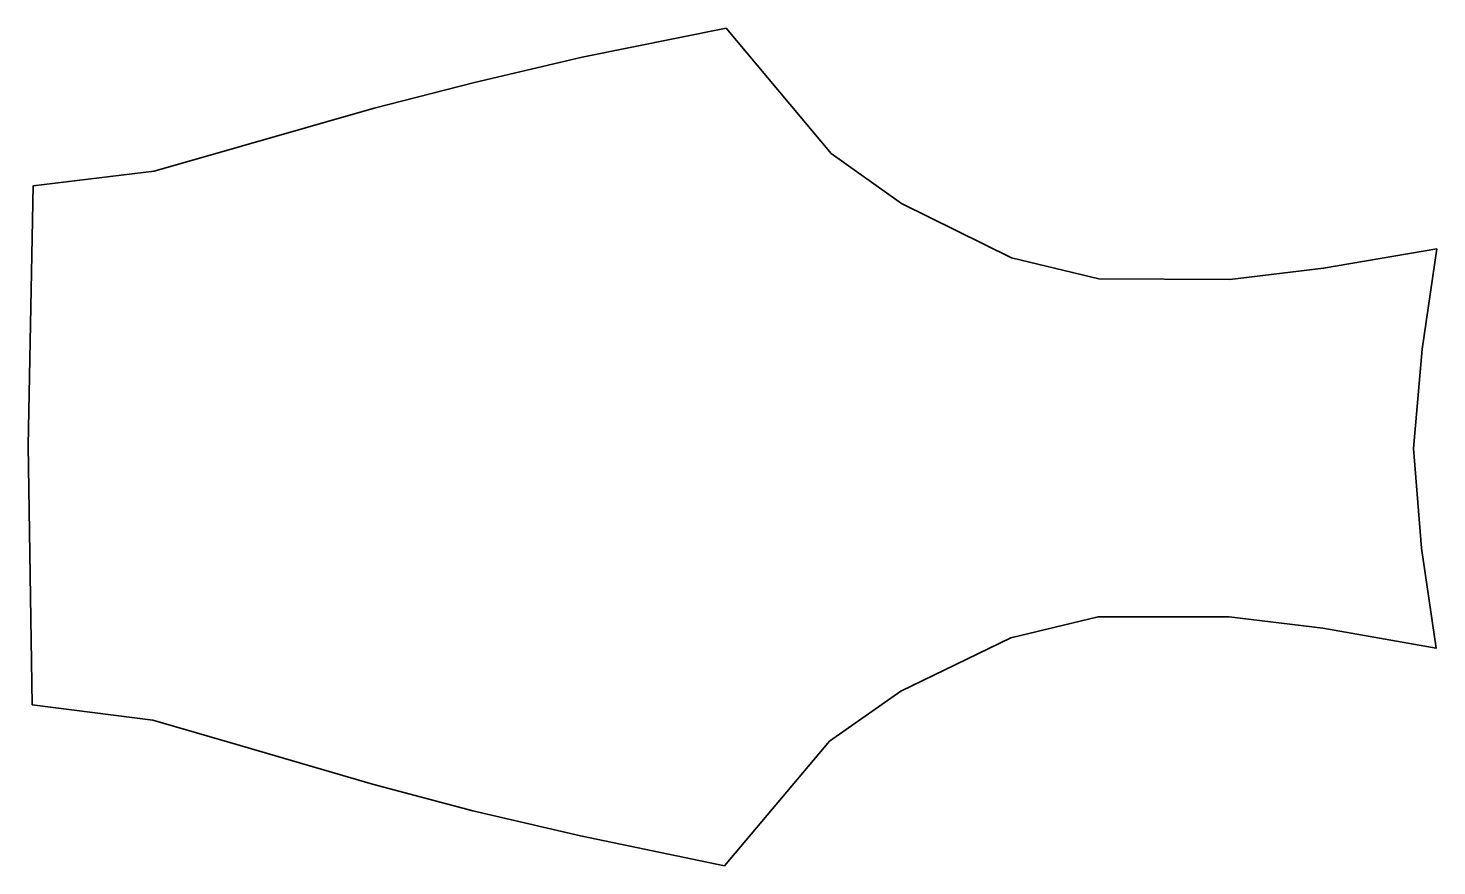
# Model space of a CAD drawing. Extents: x -5 to 1737, y -199 to 837.
import ezdxf

# ---------------------------------------------------------------- set-up
doc = ezdxf.new("R2010")
doc.units = 0
doc.linetypes.add('Solid', pattern=[0])

msp = doc.modelspace()

# ---------------------------------------------------------------- linework, layer by layer
at = {"color": 0, "linetype": 'Solid', "lineweight": 35}
msp.add_lwpolyline([(0, 0), (-5, 321), (1, 642), (151, 660), (259, 691), (423, 738), (547, 770), (680, 801), (858, 837), (988, 682), (1075, 620), (1211, 553), (1319, 527), (1481, 526), (1597, 540), (1737, 564), (1719, 440), (1708, 317), (1718, 194), (1736, 70), (1596, 95), (1480, 109), (1318, 109), (1210, 83), (1074, 17), (986, -45), (856, -199), (678, -162), (545, -131), (421, -98), (257, -50), (149, -19), (0, 0)], close=True, dxfattribs=at)

doc.saveas('drawing.dxf')
